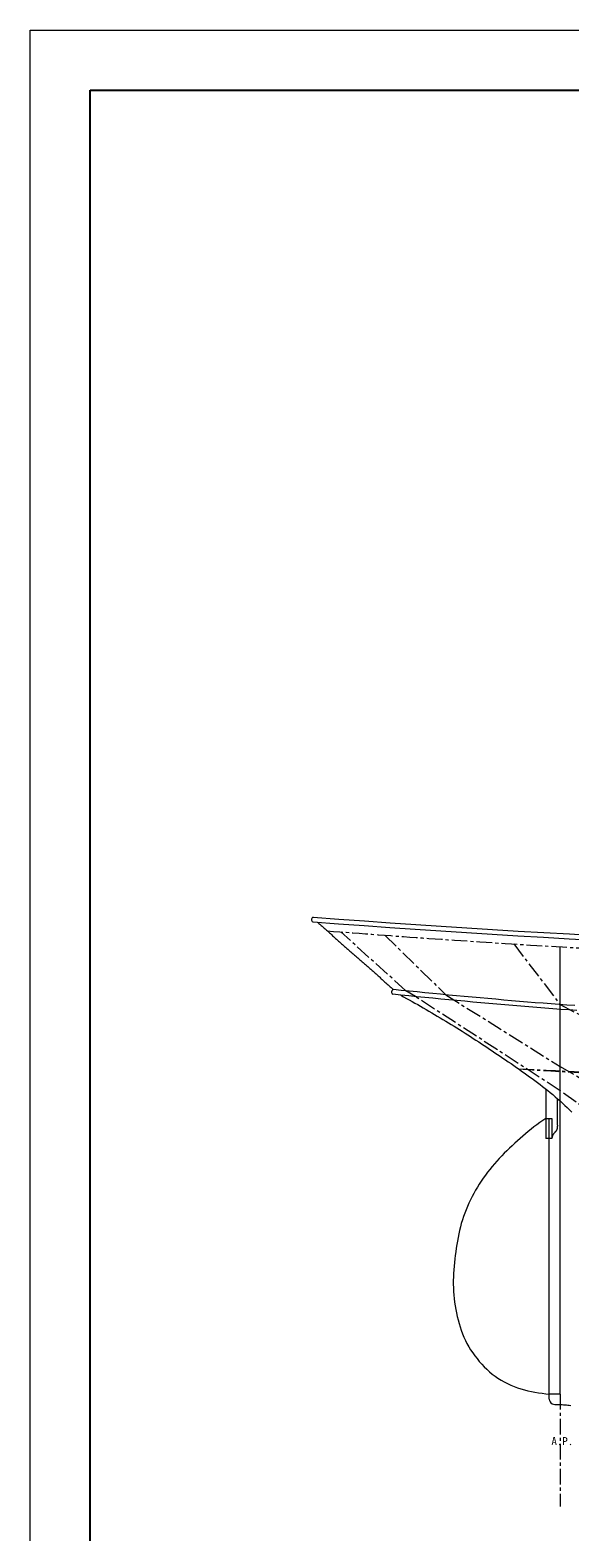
# Model space of a CAD drawing. Units: millimetres, scale not verified. Extents: x -28714 to 28714, y -20310 to 20310.
# Drawn here: x -28714 to -20062, y -3768 to 20310 of the extents above; entities that cross this region are included whole.
import ezdxf
from ezdxf.enums import TextEntityAlignment as Align

# ---------------------------------------------------------------- set-up
doc = ezdxf.new("R2010")
doc.units = ezdxf.units.MM
doc.header["$LTSCALE"] = 50
doc.linetypes.add('CHAIN1', pattern=[8, 5, -1, 1, -1])
for name, color, linetype, lineweight in [('0-0_0', 3, 'Continuous', 18), ('0-1', 4, 'CHAIN1', 18), ('0-2_寸法', 2, 'Continuous', 18), ('0-F', 3, 'Continuous', 18)]:
    doc.layers.add(name, color=color, linetype=linetype, lineweight=lineweight)
doc.styles.add('ＭＳ ゴシック', font='')
doc.styles.get('ＭＳ ゴシック').set_extended_font_data('MS Gothic')

msp = doc.modelspace()

# ---------------------------------------------------------------- linework, layer by layer
at = {"layer": '0-0_0'}
for p, q in [((-20220.1, -1557.27), (-20220.1, 5613.29)), ((-20451.24, 3335.37), (-20451.24, 2538.86)), ((-20264.39, 2751.97), (-20264.39, 3180.18)), ((-20393.28, -1637.12), (-20393.28, 2861.02)), ((-20220.1, -1557.27), (-20393.28, -1557.27))]:
    msp.add_line(p, q, dxfattribs=at)
for points in [[(-24108.54, 6007.84), (-24096.33, 5997.09), (-24084.12, 5986.34), (-24071.91, 5975.58), (-24059.71, 5964.81), (-24047.52, 5954.04), (-24035.33, 5943.26), (-24023.15, 5932.47), (-24010.98, 5921.67), (-23998.83, 5910.86), (-23986.68, 5900.03), (-23974.55, 5889.19), (-23962.43, 5878.33), (-23950.33, 5867.46), (-23938.24, 5856.57), (-23926.15, 5845.67), (-23914.08, 5834.76), (-23902.02, 5823.85), (-23889.96, 5812.92), (-23877.92, 5801.99), (-23865.87, 5791.05), (-23853.83, 5780.1), (-23841.79, 5769.16), (-23829.76, 5758.21), (-23817.72, 5747.26), (-23805.68, 5736.32), (-23793.64, 5725.37), (-23781.6, 5714.43), (-23769.55, 5703.5), (-23757.5, 5692.57), (-23745.44, 5681.65), (-23733.37, 5670.73), (-23721.29, 5659.83), (-23709.2, 5648.94), (-23697.1, 5638.06), (-23684.99, 5627.2), (-23672.86, 5616.35), (-23660.72, 5605.52), (-23648.56, 5594.71), (-23636.39, 5583.92)], [(-23636.39, 5583.92), (-23624.2, 5573.14), (-23611.98, 5562.39), (-23599.75, 5551.67), (-23587.49, 5540.96), (-23575.22, 5530.28), (-23562.94, 5519.61), (-23550.64, 5508.96), (-23538.32, 5498.33), (-23525.99, 5487.71), (-23513.66, 5477.1), (-23501.31, 5466.51), (-23488.96, 5455.92), (-23476.6, 5445.34), (-23464.23, 5434.76), (-23451.86, 5424.19), (-23439.49, 5413.62), (-23427.12, 5403.05), (-23414.75, 5392.49), (-23402.38, 5381.92), (-23390.01, 5371.34), (-23377.65, 5360.76), (-23365.3, 5350.17), (-23352.95, 5339.57), (-23340.62, 5328.97), (-23328.29, 5318.35), (-23315.98, 5307.71), (-23303.68, 5297.06), (-23291.39, 5286.4), (-23279.12, 5275.71), (-23266.87, 5265.01), (-23254.63, 5254.28), (-23242.42, 5243.53), (-23230.23, 5232.75), (-23218.06, 5221.95), (-23205.92, 5211.12), (-23193.81, 5200.26), (-23181.72, 5189.37), (-23169.66, 5178.44), (-23157.63, 5167.48)], [(-23157.63, 5167.48), (-23145.64, 5156.49), (-23133.67, 5145.47), (-23121.72, 5134.43), (-23109.79, 5123.36), (-23097.87, 5112.29), (-23085.96, 5101.21), (-23074.04, 5090.12), (-23062.13, 5079.05), (-23050.2, 5067.98), (-23038.26, 5056.92), (-23026.3, 5045.89), (-23014.32, 5034.89), (-23002.31, 5023.91), (-22990.26, 5012.98), (-22978.17, 5002.09), (-22966.04, 4991.25), (-22953.86, 4980.46), (-22941.62, 4969.73), (-22929.33, 4959.07), (-22916.98, 4948.49), (-22904.55, 4937.98), (-22892.06, 4927.56)], [(-20077.95, 4600.96), (-20206.43, 4609.77), (-20334.89, 4618.89), (-20463.32, 4628.34), (-20591.72, 4638.16), (-20720.1, 4648.37), (-20848.44, 4658.97), (-20976.75, 4669.92), (-21105.04, 4681.17), (-21233.3, 4692.65), (-21361.56, 4704.27), (-21489.8, 4715.97), (-21618.05, 4727.67), (-21746.29, 4739.4), (-21874.53, 4751.18), (-22002.76, 4763.05), (-22130.98, 4775.09), (-22259.17, 4787.34), (-22387.34, 4799.85), (-22515.49, 4812.61), (-22643.61, 4825.56), (-22771.73, 4838.63), (-22899.83, 4851.76)], [(-20111.11, 4679.59), (-20237.72, 4688.35), (-20364.31, 4697.43), (-20490.87, 4706.83), (-20617.41, 4716.6), (-20743.92, 4726.75), (-20870.39, 4737.28), (-20996.84, 4748.15), (-21123.27, 4759.29), (-21249.67, 4770.64), (-21376.07, 4782.11), (-21502.45, 4793.65), (-21628.84, 4805.2), (-21755.23, 4816.75), (-21881.61, 4828.35), (-22007.98, 4840.06), (-22134.34, 4851.94), (-22260.68, 4864.03), (-22386.99, 4876.38), (-22513.28, 4888.97), (-22639.55, 4901.74), (-22765.81, 4914.62), (-22892.06, 4927.56)], [(-22773.88, 4838.85), (-22729.59, 4811.52), (-22684.3, 4785.88), (-22638.55, 4761.06), (-22592.83, 4736.19), (-22547.35, 4710.89), (-22502.07, 4685.21), (-22456.97, 4659.23), (-22412.01, 4633.02), (-22367.14, 4606.64), (-22322.32, 4580.16), (-22277.53, 4553.67), (-22232.72, 4527.19), (-22187.91, 4500.71), (-22143.11, 4474.21), (-22098.35, 4447.64), (-22053.65, 4420.99), (-22009.02, 4394.21), (-21964.48, 4367.27), (-21920.06, 4340.15), (-21875.76, 4312.83), (-21831.58, 4285.31), (-21787.52, 4257.61), (-21743.56, 4229.74), (-21699.69, 4201.72), (-21655.92, 4173.57), (-21612.22, 4145.29), (-21568.59, 4116.91), (-21525.03, 4088.42), (-21481.54, 4059.83), (-21438.11, 4031.14), (-21394.74, 4002.36), (-21351.44, 3973.49), (-21308.2, 3944.52), (-21265.01, 3915.47), (-21221.89, 3886.33), (-21178.82, 3857.1), (-21135.8, 3827.8), (-21092.84, 3798.41), (-21049.93, 3768.95)], [(-19984.48, 4671.1), (-20111.11, 4679.59)], [(-19949.46, 4592.43), (-20077.95, 4600.96)], [(-21049.93, 3768.95), (-21007.08, 3739.42), (-20964.27, 3709.81), (-20921.51, 3680.13), (-20878.82, 3650.36), (-20836.21, 3620.48), (-20793.69, 3590.45), (-20751.3, 3560.25), (-20709.05, 3529.86), (-20666.95, 3499.24), (-20625.04, 3468.39), (-20583.32, 3437.26), (-20541.83, 3405.84), (-20500.58, 3374.1), (-20459.59, 3342.02), (-20418.89, 3309.58), (-20378.5, 3276.75), (-20338.44, 3243.53), (-20298.72, 3209.89), (-20259.37, 3175.83), (-20220.39, 3141.34), (-20181.81, 3106.4), (-20143.64, 3071.02), (-20105.9, 3035.17), (-20068.62, 2998.86), (-20031.8, 2962.06)], [(-20451.24, 2861.02), (-20498.92, 2828.09), (-20546.39, 2794.87), (-20593.46, 2761.07), (-20639.9, 2726.41), (-20685.53, 2690.7), (-20730.41, 2654.05), (-20774.66, 2616.64), (-20818.42, 2578.64), (-20861.81, 2540.24), (-20904.97, 2501.58), (-20947.92, 2462.68), (-20990.57, 2423.45), (-21032.84, 2383.82), (-21074.65, 2343.7), (-21115.9, 2303), (-21156.49, 2261.65), (-21196.33, 2219.57), (-21235.35, 2176.73), (-21273.51, 2133.13), (-21310.81, 2088.78), (-21347.21, 2043.7), (-21382.71, 1997.9), (-21417.27, 1951.39), (-21450.87, 1904.18), (-21483.49, 1856.29), (-21515.11, 1807.73), (-21545.69, 1758.51), (-21575.19, 1708.64), (-21603.59, 1658.13), (-21630.85, 1607), (-21656.92, 1555.25), (-21681.78, 1502.91), (-21705.39, 1450), (-21727.71, 1396.52), (-21748.7, 1342.51), (-21768.31, 1287.99), (-21786.51, 1232.98), (-21803.25, 1177.5), (-21818.48, 1121.59)], [(-20451.24, 2861.02), (-20352.11, 2861.02), (-20352.11, 2538.86), (-20451.24, 2538.86)], [(-20283.99, 2662.93), (-20285.3, 2660.95), (-20286.65, 2658.99), (-20288.03, 2657.05), (-20289.43, 2655.13), (-20290.86, 2653.23), (-20292.31, 2651.34), (-20293.79, 2649.48), (-20295.28, 2647.63), (-20296.8, 2645.79), (-20298.33, 2643.98), (-20299.88, 2642.17), (-20301.44, 2640.37), (-20303.01, 2638.59), (-20304.59, 2636.81), (-20306.17, 2635.03), (-20307.77, 2633.26), (-20309.36, 2631.5), (-20310.95, 2629.73), (-20312.54, 2627.96), (-20314.13, 2626.19), (-20315.72, 2624.42), (-20317.29, 2622.64), (-20318.86, 2620.84), (-20320.41, 2619.04), (-20321.95, 2617.23), (-20323.47, 2615.4), (-20324.98, 2613.56), (-20326.46, 2611.7), (-20327.92, 2609.82), (-20329.35, 2607.92), (-20330.75, 2606), (-20332.12, 2604.05), (-20333.45, 2602.08), (-20334.74, 2600.08), (-20335.98, 2598.05), (-20337.18, 2596), (-20338.33, 2593.91), (-20339.42, 2591.8), (-20340.46, 2589.66)], [(-20264.39, 2751.97), (-20264.4, 2749.59), (-20264.41, 2747.21), (-20264.42, 2744.83), (-20264.44, 2742.45), (-20264.47, 2740.08), (-20264.51, 2737.7), (-20264.56, 2735.32), (-20264.62, 2732.94), (-20264.7, 2730.56), (-20264.79, 2728.19), (-20264.91, 2725.81), (-20265.05, 2723.43), (-20265.21, 2721.06), (-20265.4, 2718.69), (-20265.61, 2716.32), (-20265.86, 2713.95), (-20266.14, 2711.59), (-20266.45, 2709.23), (-20266.81, 2706.88), (-20267.2, 2704.54), (-20267.64, 2702.2), (-20268.12, 2699.87), (-20268.65, 2697.55), (-20269.22, 2695.24), (-20269.85, 2692.95), (-20270.53, 2690.67), (-20271.27, 2688.41), (-20272.06, 2686.16), (-20272.91, 2683.94), (-20273.82, 2681.74), (-20274.77, 2679.56), (-20275.77, 2677.4), (-20276.82, 2675.27), (-20277.92, 2673.16), (-20279.06, 2671.07), (-20280.23, 2669), (-20281.45, 2666.96), (-20282.7, 2664.93), (-20283.99, 2662.93)], [(-20340.46, 2589.66), (-20341.43, 2587.49), (-20342.34, 2585.29), (-20343.19, 2583.07), (-20343.98, 2580.83), (-20344.72, 2578.57), (-20345.41, 2576.29), (-20346.05, 2574), (-20346.65, 2571.69), (-20347.2, 2569.38), (-20347.72, 2567.06), (-20348.2, 2564.73), (-20348.65, 2562.39), (-20349.08, 2560.05), (-20349.48, 2557.71), (-20349.85, 2555.36), (-20350.21, 2553.01), (-20350.55, 2550.65), (-20350.88, 2548.3), (-20351.19, 2545.94), (-20351.5, 2543.58), (-20351.8, 2541.22), (-20352.11, 2538.86)], [(-21818.48, 1121.59), (-21832.21, 1065.3), (-21844.61, 1008.7), (-21855.85, 951.85), (-21866.13, 894.83), (-21875.65, 837.67), (-21884.59, 780.42), (-21893.08, 723.09), (-21901.01, 665.69), (-21908.26, 608.2), (-21914.72, 550.62), (-21920.26, 492.94), (-21924.77, 435.17), (-21928.18, 377.33), (-21930.42, 319.42), (-21931.46, 261.49), (-21931.22, 203.54), (-21929.66, 145.62), (-21926.77, 87.75), (-21922.56, 29.96), (-21917, -27.72), (-21910.1, -85.26), (-21901.86, -142.61), (-21892.25, -199.75), (-21881.27, -256.65), (-21868.89, -313.25), (-21855.1, -369.53), (-21839.88, -425.44), (-21823.19, -480.93), (-21804.89, -535.91), (-21784.84, -590.27), (-21762.87, -643.89), (-21738.84, -696.61), (-21712.61, -748.28), (-21684.16, -798.75), (-21653.66, -848.02), (-21621.31, -896.09), (-21587.27, -942.98), (-21551.72, -988.74), (-21514.8, -1033.4)], [(-21514.8, -1033.4), (-21476.64, -1077.01), (-21437.19, -1119.44), (-21396.27, -1160.47), (-21353.74, -1199.81), (-21309.45, -1237.17), (-21263.33, -1272.24), (-21215.48, -1304.92), (-21166.13, -1335.28), (-21115.49, -1363.43), (-21063.73, -1389.48), (-21011.01, -1413.52), (-20957.48, -1435.68), (-20903.21, -1456.01), (-20848.29, -1474.48), (-20792.78, -1491.08), (-20736.74, -1505.8), (-20680.23, -1518.63), (-20623.33, -1529.55), (-20566.09, -1538.54), (-20508.6, -1545.79), (-20450.97, -1551.83), (-20393.28, -1557.27)], [(-20393.28, -1637.12), (-20387.47, -1659.44), (-20379.57, -1681.09), (-20366.64, -1700.04), (-20347.77, -1713.12), (-20325.97, -1720.53), (-20303.22, -1724.22), (-20280.2, -1725.74), (-20257.14, -1726.1), (-20234.07, -1726.04), (-20211.01, -1726.15), (-20187.95, -1726.75), (-20164.91, -1727.84), (-20141.89, -1729.42), (-20118.92, -1731.47), (-20095.99, -1733.98), (-20073.11, -1736.91), (-20050.28, -1740.24)]]:
    msp.add_lwpolyline(points, dxfattribs=at)
for centre, radius, start, end in [((-24160.79, 6050.05), 42.46, 111.81851, 239.40954), ((-9384.54, 198946.15), 193423.12, 265.61402, 269.51518), ((-9384.54, 198946.15), 193499.32, 265.61402, 269.51272), ((-22881, 4888.13), 40.95, 105.66505, 242.62154)]:
    msp.add_arc(centre, radius, start, end, dxfattribs=at)
at = {"layer": '0-1'}
msp.add_line((-20220.1, -1557.27), (-20220.1, -3362.18), dxfattribs=at)
for points in [[(-3750.4, -1464.68), (-7868.7, -1282.77), (-10380.55, -1088.3), (-11987, -875.86), (-13786.2, -478.7), (-14047.9, -396.36), (-15416.72, 130.9), (-16105.3, 454.92), (-16602.72, 740.5), (-17519.06, 1350.1), (-18162.7, 1827.96), (-18336.19, 1959.7), (-20220.1, 3305.59), (-22537.96, 4814.64), (-22690.78, 4906.91), (-23735.92, 5851.78)], [(-23027.25, 5798.36), (-22052.05, 4844.18), (-20220.1, 3693.36), (-18162.7, 2516.45), (-16105.3, 1462.63), (-15809.79, 1350.1), (-14383.37, 740.5), (-14047.9, 600.45), (-12568.35, 130.9), (-11987, -47.81), (-10095.48, -478.7), (-7868.7, -816.49), (-4718.82, -1088.3), (-3750.4, -1167.76)], [(-20964.08, 5658.22), (-20220.1, 4687.11), (-17031.59, 3026.01), (-15663.64, 2351.28), (-14047.9, 1657.5), (-11987, 951.11), (-11287.65, 740.5), (-10039.07, 391.3), (-8904.25, 104.33), (-5319.72, -505.27), (-3750.4, -663.15)]]:
    msp.add_lwpolyline(points, dxfattribs=at)
for centre, radius, start, end in [((-9288.73, 192799.26), 187504.89, 265.51491, 269.50775), ((-6927.14, 294698.33), 291376.94, 267.25394, 270.99561), ((-6200.84, 235496.72), 232305.41, 266.37543, 271.06996)]:
    msp.add_arc(centre, radius, start, end, dxfattribs=at)
at = {"layer": '0-F'}
for p, q in [((-28714.35, 20310.15), (28714.35, 20310.15)), ((-28714.35, -20310.15), (-28714.35, 20310.15))]:
    msp.add_line(p, q, dxfattribs=at)
at = {"layer": '0-F', "lineweight": 25}
for p, q in [((-27748.35, 19344.15), (27747.87, 19344.15)), ((-27748.35, -19344.15), (-27748.35, 19344.15))]:
    msp.add_line(p, q, dxfattribs=at)

# ---------------------------------------------------------------- texts
at = {"layer": '0-2_寸法', "style": 'ＭＳ ゴシック'}
msp.add_text('A.P.', height=128.3, dxfattribs=at).set_placement((-20359.18, -2414.52), align=Align.BOTTOM_LEFT)

doc.saveas('drawing.dxf')
